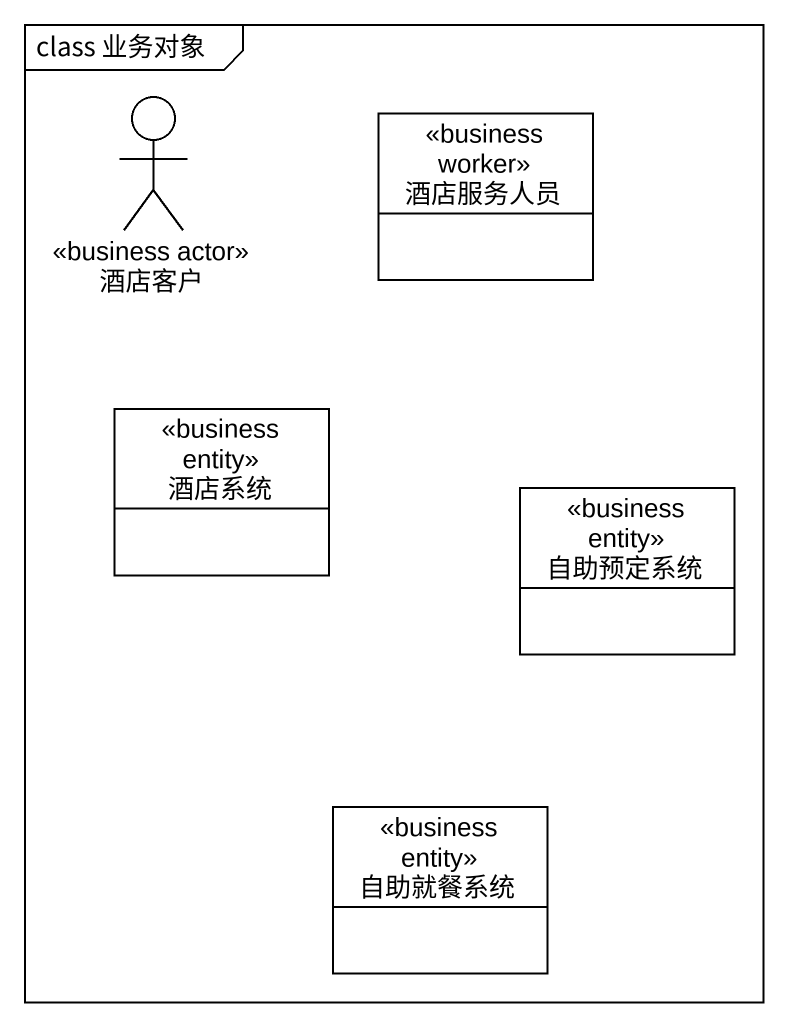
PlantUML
@startuml
mainframe class 业务对象
allowmixing
hide circle
hide empty members
actor 酒店客户 <<business actor>>
class 酒店服务人员 <<business worker>>
class 酒店系统 <<business entity>>
class 自助预定系统 <<business entity>>
class 自助就餐系统 <<business entity>>
@enduml
